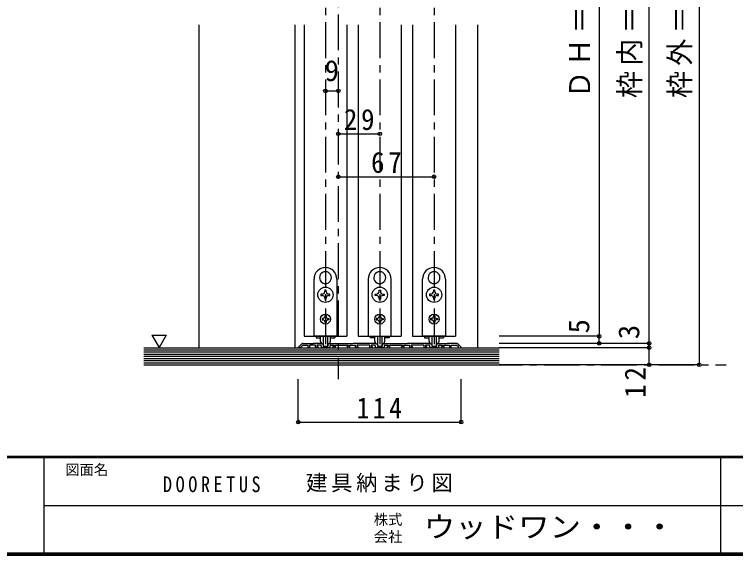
# Model space of a CAD drawing. Units: millimetres at full size, sheet at 1:5. Extents: x -973 to 977, y -718 to 696.
# Drawn here: x -19 to 486, y -701 to -323 of the extents above; entities that cross this region are included whole.
import ezdxf
from ezdxf.enums import TextEntityAlignment as Align

# ---------------------------------------------------------------- set-up
doc = ezdxf.new("R2010")
doc.units = ezdxf.units.MM
doc.header["$LTSCALE"] = 5
doc.header["$PDMODE"] = 32
doc.header["$PDSIZE"] = 2.5
doc.linetypes.add('CHAIN1', pattern=[8, 5, -1, 1, -1])
for name, color, linetype in [('0-1_通り芯', 4, 'CHAIN1'), ('0-3_仕上げ', 2, 'Continuous'), ('0-4_枠', 3, 'Continuous'), ('0-6_扉', 6, 'Continuous'), ('0-7_金物', 7, 'Continuous'), ('0-A_文字', 7, 'Continuous'), ('0-B_寸法', 7, 'Continuous'), ('F-0_補助線', 7, 'Continuous'), ('F-1_枠', 6, 'Continuous'), ('F-A_文字', 7, 'Continuous')]:
    doc.layers.add(name, color=color, linetype=linetype)
doc.styles.add('ＭＳ ゴシック', font='')
doc.styles.get('ＭＳ ゴシック').set_extended_font_data('MS Gothic')

msp = doc.modelspace()

# ---------------------------------------------------------------- linework, layer by layer
at = {"layer": '0-1_通り芯'}
for p, q in [((207.653, -2.5), (207.653, -577.5)), ((71.653, -567.5), (479.153, -567.5))]:
    msp.add_line(p, q, dxfattribs=at)
at = {"layer": '0-3_仕上げ'}
for p, q in [((71.653, -555.5), (320.153, -555.5)), ((71.653, -567.5), (320.153, -567.5))]:
    msp.add_line(p, q, dxfattribs=at)
at = {"layer": '0-3_仕上げ', "color": 7}
for p, q in [((71.653, -557), (320.153, -557)), ((71.653, -558.5), (320.153, -558.5)), ((71.653, -560), (320.153, -560)), ((71.653, -561.5), (320.153, -561.5)), ((71.653, -563), (320.153, -563)), ((71.653, -564.5), (320.153, -564.5)), ((71.653, -566), (320.153, -566))]:
    msp.add_line(p, q, dxfattribs=at)
at = {"layer": '0-4_枠', "color": 4}
for p, q in [((110.153, -329.75), (110.153, -555.5)), ((177.153, -329.75), (177.153, -555.5)), ((305.153, -329.75), (305.153, -555.5))]:
    msp.add_line(p, q, dxfattribs=at)
at = {"layer": '0-6_扉'}
for p, q in [((183.653, -329.75), (183.653, -547.5)), ((213.653, -329.75), (213.653, -547.5)), ((221.653, -329.75), (221.653, -547.5)), ((251.653, -329.75), (251.653, -547.5)), ((259.653, -329.75), (259.653, -547.5)), ((289.653, -329.75), (289.653, -547.5)), ((183.653, -547.5), (213.653, -547.5)), ((221.653, -547.5), (251.653, -547.5)), ((259.653, -547.5), (289.653, -547.5))]:
    msp.add_line(p, q, dxfattribs=at)
at = {"layer": '0-7_金物'}
for p, q in [((198.554, -502.351), (198.653, -502.45)), ((198.752, -502.351), (198.653, -502.45)), ((236.554, -502.351), (236.653, -502.45)), ((236.752, -502.351), (236.653, -502.45)), ((274.554, -502.351), (274.653, -502.45)), ((274.752, -502.351), (274.653, -502.45)), ((190.653, -547.5), (190.653, -507.5)), ((195.011, -508.489), (195.146, -508.525)), ((195.109, -508.66), (195.146, -508.525)), ((202.295, -508.489), (202.16, -508.525)), ((202.197, -508.66), (202.16, -508.525)), ((206.653, -507.5), (206.653, -547.5)), ((228.653, -507.5), (228.653, -547.5)), ((233.011, -508.489), (233.146, -508.525)), ((233.109, -508.66), (233.146, -508.525)), ((240.295, -508.489), (240.16, -508.525)), ((240.197, -508.66), (240.16, -508.525)), ((244.653, -547.5), (244.653, -507.5)), ((266.653, -547.5), (266.653, -507.5)), ((271.011, -508.489), (271.146, -508.525)), ((271.109, -508.66), (271.146, -508.525)), ((278.295, -508.489), (278.16, -508.525)), ((278.197, -508.66), (278.16, -508.525)), ((282.653, -507.5), (282.653, -547.5)), ((196.453, -518), (195.503, -518)), ((195.503, -518), (195.503, -519)), ((195.503, -519), (196.453, -519)), ((198.153, -515.35), (198.153, -516.3)), ((199.153, -515.35), (198.153, -515.35)), ((199.153, -516.3), (199.153, -515.35)), ((201.803, -518), (200.853, -518)), ((200.853, -519), (201.803, -519)), ((201.803, -519), (201.803, -518)), ((233.503, -518), (234.453, -518)), ((233.503, -519), (233.503, -518)), ((234.453, -519), (233.503, -519)), ((236.153, -516.3), (236.153, -515.35)), ((236.153, -515.35), (237.153, -515.35)), ((237.153, -515.35), (237.153, -516.3)), ((238.853, -518), (239.803, -518)), ((239.803, -519), (238.853, -519)), ((239.803, -518), (239.803, -519)), ((272.453, -518), (271.503, -518)), ((271.503, -518), (271.503, -519)), ((271.503, -519), (272.453, -519)), ((274.153, -515.35), (274.153, -516.3)), ((275.153, -515.35), (274.153, -515.35)), ((275.153, -516.3), (275.153, -515.35)), ((277.803, -518), (276.853, -518)), ((276.853, -519), (277.803, -519)), ((277.803, -519), (277.803, -518)), ((199.153, -521.65), (199.153, -520.7)), ((236.153, -521.65), (236.153, -520.7)), ((275.153, -521.65), (275.153, -520.7)), ((198.153, -533.1), (199.153, -533.1)), ((198.153, -533.1), (198.153, -533.7)), ((199.153, -533.1), (199.153, -533.7)), ((236.153, -533.1), (236.153, -533.7)), ((237.153, -533.1), (236.153, -533.1)), ((237.153, -533.1), (237.153, -533.7)), ((274.153, -533.1), (275.153, -533.1)), ((274.153, -533.1), (274.153, -533.7)), ((275.153, -533.1), (275.153, -533.7)), ((196.853, -535), (196.253, -535)), ((196.253, -535), (196.253, -536)), ((196.253, -536), (196.853, -536)), ((198.153, -537.3), (198.153, -537.9)), ((199.153, -537.9), (198.153, -537.9)), ((199.153, -537.3), (199.153, -537.9)), ((200.453, -535), (201.053, -535)), ((234.853, -535), (234.253, -535)), ((236.153, -537.3), (236.153, -537.9)), ((236.153, -537.9), (237.153, -537.9)), ((237.153, -537.3), (237.153, -537.9)), ((238.453, -535), (239.053, -535)), ((239.053, -536), (238.453, -536)), ((239.053, -535), (239.053, -536)), ((272.853, -535), (272.253, -535)), ((272.253, -535), (272.253, -536)), ((272.253, -536), (272.853, -536)), ((274.153, -537.3), (274.153, -537.9)), ((275.153, -537.9), (274.153, -537.9)), ((275.153, -537.3), (275.153, -537.9)), ((276.453, -535), (277.053, -535)), ((206.653, -547.5), (190.653, -547.5)), ((192.053, -547.5), (192.053, -548.7)), ((192.053, -548.7), (195.185, -548.7)), ((195.153, -550.921), (195.153, -547.5)), ((197.153, -547.5), (197.153, -554.121)), ((200.153, -547.5), (200.153, -554.121)), ((202.121, -548.7), (205.253, -548.7)), ((202.153, -550.921), (202.153, -547.5)), ((205.253, -547.5), (205.253, -548.7)), ((228.653, -547.5), (244.653, -547.5)), ((230.053, -547.5), (230.053, -548.7)), ((233.185, -548.7), (230.053, -548.7)), ((233.153, -550.921), (233.153, -547.5)), ((235.153, -547.5), (235.153, -554.121)), ((238.153, -547.5), (238.153, -554.121)), ((243.253, -548.7), (240.121, -548.7)), ((240.153, -550.921), (240.153, -547.5)), ((243.253, -547.5), (243.253, -548.7)), ((282.653, -547.5), (266.653, -547.5)), ((268.053, -547.5), (268.053, -548.7)), ((268.053, -548.7), (271.185, -548.7)), ((271.153, -550.921), (271.153, -547.5)), ((273.153, -547.5), (273.153, -554.121)), ((276.153, -547.5), (276.153, -554.121)), ((278.121, -548.7), (281.253, -548.7)), ((278.153, -550.921), (278.153, -547.5)), ((281.253, -547.5), (281.253, -548.7)), ((197.453, -554.421), (199.853, -554.421)), ((235.453, -554.421), (237.853, -554.421)), ((273.453, -554.421), (275.853, -554.421))]:
    msp.add_line(p, q, dxfattribs=at)
at = {"layer": '0-7_金物', "color": 3}
for p, q in [((182.077, -552.793), (179.712, -555.159)), ((181.653, -554.914), (182.867, -553.7)), ((181.653, -555.3), (181.653, -554.914)), ((182.867, -553.7), (186.653, -553.7)), ((186.653, -555.2), (186.653, -553.7)), ((187.653, -555.2), (187.653, -553.7)), ((195.424, -552.5), (189.953, -552.5)), ((193.253, -554.7), (192.653, -554.7)), ((195.553, -554.2), (195.553, -555.2)), ((195.578, -552.524), (196.707, -552.888)), ((197.053, -553.364), (197.053, -554.4)), ((197.353, -554.7), (199.953, -554.7)), ((200.253, -553.364), (200.253, -554.4)), ((201.728, -552.524), (200.6, -552.888)), ((201.753, -554.2), (201.753, -555.2)), ((201.882, -552.5), (217.353, -552.5)), ((202.253, -553.7), (204.653, -553.7)), ((204.053, -554.7), (204.653, -554.7)), ((204.653, -553.7), (204.653, -554.7)), ((205.653, -553.7), (214.653, -553.7)), ((205.653, -555.2), (205.653, -553.7)), ((214.053, -554.7), (214.653, -554.7)), ((214.653, -553.7), (214.653, -554.7)), ((215.653, -553.7), (219.653, -553.7)), ((215.653, -555.2), (215.653, -553.7)), ((217.653, -552.8), (217.353, -552.5)), ((217.953, -552.5), (217.653, -552.8)), ((233.424, -552.5), (217.953, -552.5)), ((219.653, -555.2), (219.653, -553.7)), ((221.253, -554.7), (220.653, -554.7)), ((231.253, -554.7), (230.653, -554.7)), ((233.553, -554.2), (233.553, -555.2)), ((233.578, -552.524), (234.707, -552.888)), ((235.053, -553.364), (235.053, -554.4)), ((235.353, -554.7), (237.953, -554.7)), ((238.253, -553.364), (238.253, -554.4)), ((239.728, -552.524), (238.6, -552.888)), ((239.753, -554.2), (239.753, -555.2)), ((239.882, -552.5), (255.353, -552.5)), ((240.253, -553.7), (242.653, -553.7)), ((242.053, -554.7), (242.653, -554.7)), ((242.653, -553.7), (242.653, -554.7)), ((243.653, -553.7), (252.653, -553.7)), ((243.653, -555.2), (243.653, -553.7)), ((252.053, -554.7), (252.653, -554.7)), ((252.653, -553.7), (252.653, -554.7)), ((253.653, -553.7), (257.653, -553.7)), ((253.653, -555.2), (253.653, -553.7)), ((255.653, -552.8), (255.353, -552.5)), ((255.953, -552.5), (255.653, -552.8)), ((271.424, -552.5), (255.953, -552.5)), ((257.653, -555.2), (257.653, -553.7)), ((259.253, -554.7), (258.653, -554.7)), ((269.253, -554.7), (268.653, -554.7)), ((271.553, -554.2), (271.553, -555.2)), ((271.578, -552.524), (272.707, -552.888)), ((273.053, -553.364), (273.053, -554.4)), ((273.353, -554.7), (275.953, -554.7)), ((276.253, -553.364), (276.253, -554.4)), ((277.728, -552.524), (276.6, -552.888)), ((277.753, -554.2), (277.753, -555.2)), ((277.882, -552.5), (283.353, -552.5)), ((278.253, -553.7), (280.653, -553.7)), ((280.053, -554.7), (280.653, -554.7)), ((280.653, -553.7), (280.653, -554.7)), ((281.653, -553.7), (285.653, -553.7)), ((281.653, -555.2), (281.653, -553.7)), ((283.653, -552.8), (283.353, -552.5)), ((283.953, -552.5), (283.653, -552.8)), ((290.522, -552.5), (283.953, -552.5)), ((285.653, -555.2), (285.653, -553.7)), ((286.653, -553.7), (290.439, -553.7)), ((286.653, -555.2), (286.653, -553.7)), ((291.229, -552.793), (293.594, -555.159)), ((181.453, -555.5), (179.853, -555.5)), ((186.953, -555.5), (187.353, -555.5)), ((193.253, -555.5), (191.953, -555.5)), ((201.453, -555.5), (195.853, -555.5)), ((204.053, -555.5), (205.353, -555.5)), ((214.053, -555.5), (215.353, -555.5)), ((221.253, -555.5), (219.953, -555.5)), ((231.253, -555.5), (229.953, -555.5)), ((239.453, -555.5), (233.853, -555.5)), ((242.053, -555.5), (243.353, -555.5)), ((252.053, -555.5), (253.353, -555.5)), ((259.253, -555.5), (257.953, -555.5)), ((269.253, -555.5), (267.953, -555.5)), ((277.453, -555.5), (271.853, -555.5)), ((280.053, -555.5), (281.353, -555.5)), ((286.353, -555.5), (285.953, -555.5)), ((291.853, -555.5), (293.453, -555.5))]:
    msp.add_line(p, q, dxfattribs=at)
at = {"layer": '0-7_金物'}
for points in [[(198.153, -520.7), (198.153, -521.65), (199.153, -521.65)], [(237.153, -520.7), (237.153, -521.65), (236.153, -521.65)], [(274.153, -520.7), (274.153, -521.65), (275.153, -521.65)], [(201.053, -535), (201.053, -536), (200.453, -536)], [(234.253, -535), (234.253, -536), (234.853, -536)], [(277.053, -535), (277.053, -536), (276.453, -536)]]:
    msp.add_lwpolyline(points, dxfattribs=at)
at = {"layer": '0-7_金物', "color": 3}
for points in [[(182.784, -552.5), (189.353, -552.5), (189.653, -552.8), (189.953, -552.5)], [(191.653, -555.2), (191.653, -553.7), (187.653, -553.7)], [(195.053, -553.7), (192.653, -553.7), (192.653, -554.7)], [(229.653, -555.2), (229.653, -553.7), (220.653, -553.7), (220.653, -554.7)], [(233.053, -553.7), (230.653, -553.7), (230.653, -554.7)], [(267.653, -555.2), (267.653, -553.7), (258.653, -553.7), (258.653, -554.7)], [(271.053, -553.7), (268.653, -553.7), (268.653, -554.7)], [(291.653, -555.3), (291.653, -554.914), (290.439, -553.7)]]:
    msp.add_lwpolyline(points, dxfattribs=at)
at = {"layer": '0-7_金物'}
for centre, radius in [((198.653, -518.5), 5.35), ((236.653, -518.5), 5.35), ((274.653, -518.5), 5.35), ((198.653, -535.5), 3.5), ((236.653, -535.5), 3.5), ((274.653, -535.5), 3.5)]:
    msp.add_circle(centre, radius, dxfattribs=at)
for centre, radius, start, end in [((198.653, -507.5), 8, 0, 180), ((236.653, -507.5), 8, 0, 180), ((274.653, -507.5), 8, 0, 180), ((198.653, -506.5), 4.15, 91.3645, 208.6355), ((198.653, -506.5), 4.15, 331.3645, 88.6355), ((236.653, -506.5), 4.15, 91.3645, 208.6355), ((236.653, -506.5), 4.15, 331.3645, 88.6355), ((274.653, -506.5), 4.15, 91.3645, 208.6355), ((274.653, -506.5), 4.15, 331.3645, 88.6355), ((198.653, -506.5), 4.15, 211.3645, 328.6355), ((236.653, -506.5), 4.15, 211.3645, 328.6355), ((274.653, -506.5), 4.15, 211.3645, 328.6355), ((196.453, -516.3), 1.7, 270, 0), ((196.453, -520.7), 1.7, 0, 90), ((200.853, -516.3), 1.7, 180, 270), ((200.853, -520.7), 1.7, 90, 180), ((234.453, -516.3), 1.7, 270, 0), ((234.453, -520.7), 1.7, 0, 90), ((238.853, -516.3), 1.7, 180, 270), ((238.853, -520.7), 1.7, 90, 180), ((272.453, -516.3), 1.7, 270, 0), ((272.453, -520.7), 1.7, 0, 90), ((276.853, -516.3), 1.7, 180, 270), ((276.853, -520.7), 1.7, 90, 180), ((196.853, -533.7), 1.3, 270, 0), ((200.453, -533.7), 1.3, 180, 270), ((234.853, -533.7), 1.3, 270, 0), ((238.453, -533.7), 1.3, 180, 270), ((272.853, -533.7), 1.3, 270, 0), ((276.453, -533.7), 1.3, 180, 270), ((196.853, -537.3), 1.3, 0, 90), ((200.453, -537.3), 1.3, 90, 180), ((234.853, -537.3), 1.3, 0, 90), ((238.453, -537.3), 1.3, 90, 180), ((272.853, -537.3), 1.3, 0, 90), ((276.453, -537.3), 1.3, 90, 180), ((197.153, -550.921), 2, 180, 264.78409), ((196.953, -553.112), 0.2, 0, 84.78409), ((197.453, -554.121), 0.3, 180, 270), ((199.853, -554.121), 0.3, 270, 0), ((200.353, -553.112), 0.2, 95.21591, 180), ((200.153, -550.921), 2, 275.21591, 0), ((235.153, -550.921), 2, 180, 264.78409), ((234.953, -553.112), 0.2, 0, 84.78409), ((235.453, -554.121), 0.3, 180, 270), ((237.853, -554.121), 0.3, 270, 0), ((238.353, -553.112), 0.2, 95.21591, 180), ((238.153, -550.921), 2, 275.21591, 0), ((273.153, -550.921), 2, 180, 264.78409), ((272.953, -553.112), 0.2, 0, 84.78409), ((273.453, -554.121), 0.3, 180, 270), ((275.853, -554.121), 0.3, 270, 0), ((276.353, -553.112), 0.2, 95.21591, 180), ((276.153, -550.921), 2, 275.21591, 0)]:
    msp.add_arc(centre, radius, start, end, dxfattribs=at)
at = {"layer": '0-7_金物', "color": 3}
for centre, radius, start, end in [((182.784, -553.5), 1, 90, 135), ((193.253, -555.1), 0.4, 0, 90), ((195.053, -554.2), 0.5, 0, 90), ((195.424, -553), 0.5, 72.1213, 90), ((196.553, -553.364), 0.5, 0, 72.1213), ((197.353, -554.4), 0.3, 180, 270), ((199.953, -554.4), 0.3, 270, 0), ((200.753, -553.364), 0.5, 107.8787, 180), ((201.882, -553), 0.5, 90, 107.8787), ((202.253, -554.2), 0.5, 90, 180), ((204.053, -555.1), 0.4, 90, 180), ((214.053, -555.1), 0.4, 90, 180), ((221.253, -555.1), 0.4, 0, 90), ((231.253, -555.1), 0.4, 0, 90), ((233.053, -554.2), 0.5, 0, 90), ((233.424, -553), 0.5, 72.1213, 90), ((234.553, -553.364), 0.5, 0, 72.1213), ((235.353, -554.4), 0.3, 180, 270), ((237.953, -554.4), 0.3, 270, 0), ((238.753, -553.364), 0.5, 107.8787, 180), ((239.882, -553), 0.5, 90, 107.8787), ((240.253, -554.2), 0.5, 90, 180), ((242.053, -555.1), 0.4, 90, 180), ((252.053, -555.1), 0.4, 90, 180), ((259.253, -555.1), 0.4, 0, 90), ((269.253, -555.1), 0.4, 0, 90), ((271.053, -554.2), 0.5, 0, 90), ((271.424, -553), 0.5, 72.1213, 90), ((272.553, -553.364), 0.5, 0, 72.1213), ((273.353, -554.4), 0.3, 180, 270), ((275.953, -554.4), 0.3, 270, 0), ((276.753, -553.364), 0.5, 107.8787, 180), ((277.882, -553), 0.5, 90, 107.8787), ((278.253, -554.2), 0.5, 90, 180), ((280.053, -555.1), 0.4, 90, 180), ((290.522, -553.5), 1, 45, 90), ((179.853, -555.3), 0.2, 135, 270), ((181.453, -555.3), 0.2, 270, 0), ((186.953, -555.2), 0.3, 180, 270), ((187.353, -555.2), 0.3, 270, 0), ((191.953, -555.2), 0.3, 180, 270), ((193.253, -555.1), 0.4, 270, 0), ((195.853, -555.2), 0.3, 180, 270), ((201.453, -555.2), 0.3, 270, 0), ((204.053, -555.1), 0.4, 180, 270), ((205.353, -555.2), 0.3, 270, 0), ((214.053, -555.1), 0.4, 180, 270), ((215.353, -555.2), 0.3, 270, 0), ((219.953, -555.2), 0.3, 180, 270), ((221.253, -555.1), 0.4, 270, 0), ((229.953, -555.2), 0.3, 180, 270), ((231.253, -555.1), 0.4, 270, 0), ((233.853, -555.2), 0.3, 180, 270), ((239.453, -555.2), 0.3, 270, 0), ((242.053, -555.1), 0.4, 180, 270), ((243.353, -555.2), 0.3, 270, 0), ((252.053, -555.1), 0.4, 180, 270), ((253.353, -555.2), 0.3, 270, 0), ((257.953, -555.2), 0.3, 180, 270), ((259.253, -555.1), 0.4, 270, 0), ((267.953, -555.2), 0.3, 180, 270), ((269.253, -555.1), 0.4, 270, 0), ((271.853, -555.2), 0.3, 180, 270), ((277.453, -555.2), 0.3, 270, 0), ((280.053, -555.1), 0.4, 180, 270), ((281.353, -555.2), 0.3, 270, 0), ((285.953, -555.2), 0.3, 180, 270), ((286.353, -555.2), 0.3, 270, 0), ((291.853, -555.3), 0.2, 180, 270), ((293.453, -555.3), 0.2, 270, 45)]:
    msp.add_arc(centre, radius, start, end, dxfattribs=at)
at = {"layer": '0-A_文字'}
for p, q in [((77.218, -546.686), (87.218, -546.686)), ((77.218, -546.686), (82.218, -555.347)), ((87.218, -546.686), (82.218, -555.347))]:
    msp.add_line(p, q, dxfattribs=at)
at = {"layer": '0-B_寸法', "color": 4, "linetype": 'CHAIN1'}
for p, q in [((198.653, -48), (198.653, -555.5)), ((236.653, -48), (236.653, -555.5)), ((274.653, -48), (274.653, -555.5))]:
    msp.add_line(p, q, dxfattribs=at)
at = {"layer": '0-B_寸法', "color": 4}
for p, q in [((425.153, -552.5), (425.153, -48)), ((460.153, -48), (460.153, -567.5)), ((390.153, -78), (390.153, -547.5)), ((198.653, -376), (207.653, -376)), ((207.653, -406), (236.653, -406)), ((207.653, -436), (274.653, -436)), ((390.153, -547.5), (320.153, -547.5)), ((390.153, -552.5), (390.153, -547.5)), ((390.153, -552.5), (320.153, -552.5)), ((425.153, -552.5), (320.153, -552.5)), ((425.153, -555.5), (425.153, -552.5)), ((425.153, -555.5), (320.153, -555.5)), ((425.153, -567.5), (425.153, -555.5)), ((460.153, -567.5), (320.153, -567.5)), ((179.653, -607.5), (179.653, -577.5)), ((293.653, -607.5), (293.653, -577.5)), ((179.653, -607.5), (293.653, -607.5))]:
    msp.add_line(p, q, dxfattribs=at)
at = {"layer": '0-B_寸法'}
for p in [(198.653, -376), (207.653, -376), (207.653, -406), (236.653, -406), (207.653, -436), (274.653, -436), (390.153, -547.5), (390.153, -552.5), (425.153, -552.5), (425.153, -555.5), (425.153, -567.5), (460.153, -567.5), (179.653, -607.5), (293.653, -607.5)]:
    msp.add_point(p, dxfattribs=at)
at = {"layer": 'F-1_枠'}
for p, q in [((976.653, -631.667), (-973.347, -631.667)), ((976.653, -632.5), (-973.347, -632.5)), ((1.653, -632.5), (1.653, -699.167)), ((474.986, -632.5), (474.986, -699.167)), ((1.653, -665.833), (974.986, -665.834)), ((976.653, -699.167), (-973.347, -699.167)), ((976.653, -700), (-973.347, -700)), ((976.653, -700.833), (-973.347, -700.833))]:
    msp.add_line(p, q, dxfattribs=at)

# ---------------------------------------------------------------- texts
at = {"layer": '0-B_寸法', "style": 'ＭＳ ゴシック'}
msp.add_text('9', height=14.66, dxfattribs=at).set_placement((198.153, -373.5), align=Align.BOTTOM_LEFT)
for s, p in [('5', (387.653, -545.5)), ('3', (422.653, -549.5))]:
    msp.add_text(s, height=14.66, rotation=90, dxfattribs=at).set_placement(p, align=Align.BOTTOM_LEFT)
at = {"layer": '0-B_寸法', "char_height": 14.66, "attachment_point": 7, "rotation": 90, "style": 'ＭＳ ゴシック'}
for s, insert in [('\\T1.19;\\W0.95;ＤＨ＝2,348', (387.653, -381)), ('\\T1.19;\\W0.95;枠内＝2,367', (422.653, -381)), ('\\T1.19;\\W0.95;枠外＝2,400', (457.653, -381)), ('\\T1.27;\\W0.95;12', (422.653, -590.544))]:
    msp.add_mtext(s, dxfattribs=dict(at, insert=insert))
at = {"layer": '0-B_寸法', "char_height": 14.66, "attachment_point": 7, "style": 'ＭＳ ゴシック'}
for s, insert in [('\\T1.27;\\W0.95;29', (211.528, -403.5)), ('\\T1.27;\\W0.95;67', (230.528, -433.5)), ('\\T1.27;\\W0.9;114', (220.403, -605))]:
    msp.add_mtext(s, dxfattribs=dict(at, insert=insert))
at = {"layer": 'F-0_補助線', "char_height": 11, "attachment_point": 7, "style": 'ＭＳ ゴシック'}
for s, insert in [('\\T1.39;\\W0.85;DOORETUS', (84.986, -656.667)), ('\\T1.17;建具納まり図', (184.986, -656.667))]:
    msp.add_mtext(s, dxfattribs=dict(at, insert=insert))
at = {"layer": 'F-A_文字', "style": 'ＭＳ ゴシック'}
for s, p in [('図面名', (16.653, -646.667)), ('株式', (232.486, -681.5)), ('会社', (232.486, -693.5))]:
    msp.add_text(s, height=7.331, dxfattribs=at).set_placement(p, align=Align.BOTTOM_LEFT)
at = {"layer": 'F-A_文字', "style": 'ＭＳ ゴシック', "width": 1.1}
msp.add_text('ウッドワン・・・', height=14.66, dxfattribs=at).set_placement((267.486, -692.5), align=Align.BOTTOM_LEFT)

doc.saveas('drawing.dxf')
